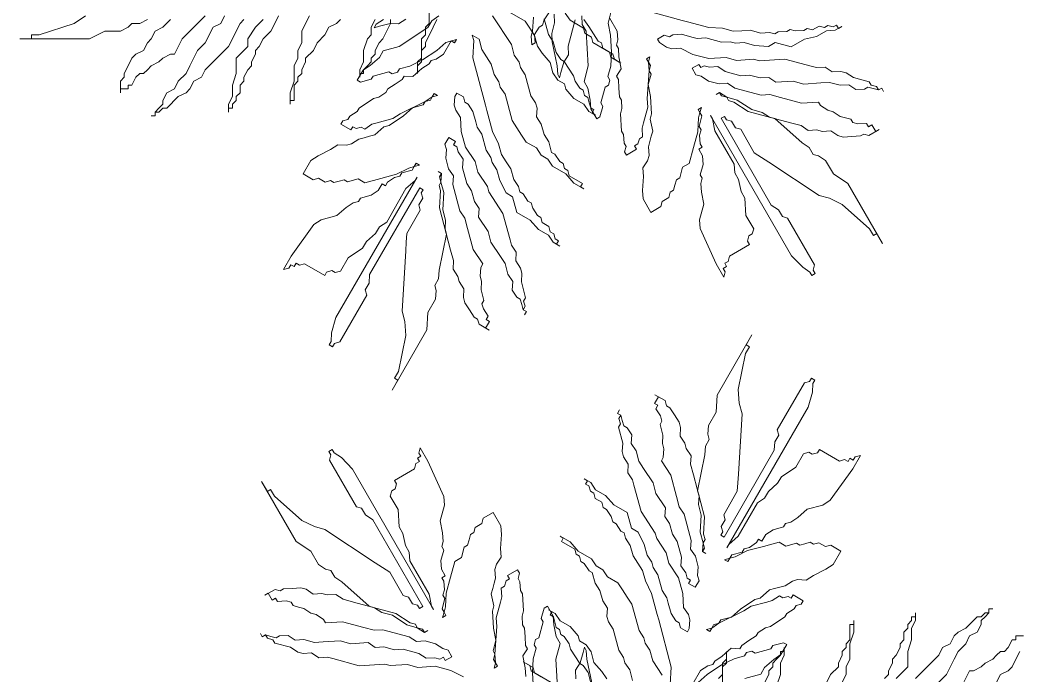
# Model space of a CAD drawing. Header units: millimetres. Extents: x -37049 to 129367, y 25385 to 90033.
# Drawn here: x 19538 to 20683, y 57576 to 58329 of the extents above; entities that cross this region are included whole.
import ezdxf

# ---------------------------------------------------------------- set-up
doc = ezdxf.new("R2010")
doc.units = ezdxf.units.MM
doc.header["$MEASUREMENT"] = 0
doc.layers.add('NCAY', color=3, linetype='Continuous', lineweight=13)

# ---------------------------------------------------------------- blocks, each defined once
blk = doc.blocks.new('A$C0E1A1863')
at = {"layer": 'NCAY', "color": 30}
for points in [[(478.9, 425.7), (474.5, 416.9), (465.6, 399.1), (465.6, 394.7), (461.2, 390.3), (461.2, 381.4), (456.7, 377), (456.7, 363.7), (456.7, 372.6), (461.2, 377), (461.2, 403.6), (465.6, 408), (465.6, 416.9), (470, 421.3), (470, 439)], [(425.7, 425.7), (425.7, 421.3), (416.8, 403.6), (412.4, 399.1), (408, 390.3), (408, 385.8), (403.5, 381.4), (403.5, 377), (399.1, 372.6), (394.7, 368.1), (394.7, 363.7), (390.2, 363.7), (390.2, 359.3), (390.2, 368.1), (394.7, 377), (394.7, 390.3), (399.1, 403.6), (403.5, 408), (403.5, 416.9), (408, 425.7)], [(368.1, 425.7), (363.6, 421.3), (354.7, 416.9), (350.3, 408), (341.4, 399.1), (337, 390.3), (328.1, 381.4), (328.1, 377), (323.7, 368.1), (323.7, 363.7), (319.3, 359.3), (319.3, 354.8), (314.8, 350.4), (314.8, 332.7), (310.4, 332.7), (310.4, 328.3), (310.4, 341.6), (314.8, 354.8), (314.8, 372.6), (319.3, 381.4), (319.3, 390.3), (323.7, 399.1), (323.7, 412.4), (328.1, 421.3), (332.6, 430.1)], [(297.1, 430.1), (292.7, 421.3), (288.2, 412.4), (279.4, 403.6), (274.9, 394.7), (270.5, 390.3), (270.5, 385.8), (266.1, 377), (266.1, 372.6), (261.6, 368.1), (257.2, 359.3), (257.2, 354.8), (252.8, 350.4), (252.8, 341.6), (248.3, 337.1), (248.3, 332.7), (243.9, 328.3), (243.9, 323.8), (239.5, 323.8), (239.5, 319.4), (239.5, 328.3), (243.9, 337.1), (243.9, 350.4), (248.3, 363.7), (248.3, 381.4), (261.6, 394.7), (261.6, 403.6), (270.5, 416.9), (279.4, 425.7)], [(257.2, 425.7), (252.8, 421.3), (239.5, 394.7), (217.3, 372.6), (212.8, 368.1), (208.4, 359.3), (199.5, 354.8), (195.1, 346), (190.7, 341.6), (181.8, 337.1), (168.5, 323.8), (164.1, 323.8), (159.6, 319.4), (155.2, 319.4), (155.2, 315), (150.8, 315), (155.2, 315), (155.2, 319.4), (159.6, 323.8), (164.1, 328.3), (164.1, 332.7), (168.5, 341.6), (177.4, 346), (181.8, 354.8), (190.7, 363.7), (195.1, 372.6), (204, 390.3), (212.8, 399.1), (221.7, 416.9), (230.6, 421.3), (235, 430.1)], [(212.8, 430.1), (204, 421.3), (186.2, 403.6), (177.4, 385.8), (172.9, 385.8), (164.1, 381.4), (159.6, 377), (150.8, 372.6), (146.3, 368.1), (141.9, 363.7), (137.5, 363.7), (133, 359.3), (128.6, 350.4), (124.2, 350.4), (124.2, 346), (115.3, 346), (115.3, 341.6), (115.3, 354.8), (119.7, 359.3), (119.7, 363.7), (124.2, 372.6), (128.6, 381.4), (133, 385.8), (141.9, 390.3), (146.3, 399.1), (150.8, 403.6), (155.2, 412.4), (164.1, 416.9), (172.9, 425.7)], [(146.3, 425.7), (137.5, 421.3), (128.6, 421.3), (124.2, 416.9), (115.3, 412.4), (97.6, 412.4), (79.8, 403.6), (0, 403.6), (13.3, 403.6), (13.3, 408), (22.2, 408), (62.1, 421.3), (75.4, 430.1)], [(647.6, 425.8), (653.1, 417.6), (664, 401), (667.8, 398.8), (669.4, 392.7), (677.1, 388.3), (678.7, 382.3), (690.2, 375.6), (682.6, 380), (680.9, 386.1), (657.9, 399.4), (656.3, 405.4), (648.6, 409.9), (647, 415.9), (631.7, 424.8), (626.2, 433.1)], [(602, 426.6), (606.9, 408.4), (612.3, 400.1), (615.6, 388), (621, 379.7), (624.8, 377.5), (635.8, 361), (637.4, 354.9), (642.8, 346.7), (646.7, 344.4), (648.3, 338.4), (652.1, 336.2), (653.7, 330.1), (655.4, 324.1), (659.2, 321.9), (657, 318), (660.8, 315.8), (653.1, 320.2), (647.7, 328.5), (636.2, 335.1), (626.9, 345.6), (625.3, 351.7), (617.6, 356.1), (612.1, 364.4), (608.9, 376.5), (599.6, 387), (594.2, 395.2), (590.9, 407.4), (585.5, 415.6), (580, 423.9), (557, 437.2)], [(542.7, 430.1), (564.5, 397), (567.7, 384.9), (573.2, 376.6), (574.8, 370.6), (580.3, 362.3), (586.7, 338.1), (592.2, 329.8), (593.8, 323.8), (593.2, 313.9), (598.7, 305.6), (601.9, 293.5), (607.4, 285.2), (610.6, 273.1), (614.4, 270.9), (619.9, 262.6), (623.7, 260.4), (625.3, 254.4), (629.2, 252.1), (630.8, 246.1), (646.1, 237.2), (643.9, 233.4), (647.7, 231.2), (636.2, 237.8), (627, 248.3), (611.6, 257.2), (606.2, 265.4), (598.5, 269.9), (593, 278.1), (581.5, 284.8), (576.1, 293), (570.6, 301.3), (565.2, 309.6), (557.1, 339.9), (551.6, 348.1), (550, 354.2), (544.5, 362.4), (541.3, 374.6), (530.4, 391.1), (527.2, 403.2), (519.5, 407.6), (521.1, 401.6), (519.9, 381.8), (534.5, 327.3), (536.1, 321.2), (542.6, 297), (549.6, 282.7), (552.9, 270.6), (558.3, 262.3), (563.8, 254), (567, 241.9), (572.5, 233.7), (574.1, 227.6), (577.9, 225.4), (583.4, 217.1), (587.2, 214.9), (588.8, 208.9), (594.3, 200.6), (598.1, 198.4), (599.7, 192.3), (607.4, 187.9), (609, 181.8), (612.9, 179.6), (614.5, 173.6), (618.3, 171.4), (616.1, 167.5), (619.9, 165.3), (612.3, 169.7), (606.8, 178), (595.3, 184.6), (586, 195.1), (570.7, 204), (565.8, 222.1), (558.2, 226.6), (551.1, 240.9), (547.8, 253), (542.4, 261.3), (540.8, 267.3), (535.3, 275.6), (530.5, 293.8), (525, 302), (523.4, 308.1), (520.2, 320.2), (514.7, 328.5), (510.9, 330.7), (509.2, 336.7), (501.6, 341.2), (499.4, 337.3), (498.8, 327.4), (500.4, 321.4), (505.8, 313.1), (506.8, 297.2), (511.7, 279), (522.6, 262.5), (525.8, 250.3), (536.8, 233.8), (538.4, 227.8), (554.7, 202.9), (562.8, 172.7), (564.4, 166.6), (569.9, 158.3), (569.3, 148.5), (574.8, 140.2), (576.4, 134.1), (575.8, 124.2), (580.6, 106.1), (578.4, 102.2), (580, 96.2), (577.8, 92.3), (581.7, 90.1), (579.4, 86.3), (581.7, 90.1), (577.8, 92.3), (576.2, 98.4), (574.6, 104.4), (570.7, 106.7), (565.3, 114.9), (565.9, 124.8), (560.4, 133.1), (557.2, 145.2), (551.7, 153.5), (540.8, 170), (537.6, 182.1), (526.7, 198.7), (527.3, 208.6), (521.8, 216.8), (518.6, 228.9), (513.1, 237.2), (508.3, 255.4), (508.9, 265.3), (503.4, 273.5), (501.8, 279.6), (498, 281.8), (500.2, 285.6), (492.5, 290.1), (488.1, 282.4), (489.7, 276.3), (489.1, 266.4), (492.3, 254.3), (497.8, 246.1), (497.2, 236.2), (505.3, 205.9), (510.7, 197.6), (514, 185.5), (520.5, 161.3), (531.4, 144.8), (529.2, 140.9), (528.6, 131), (530.2, 125), (529.6, 115.1), (531.2, 109), (532.8, 103), (530.6, 99.1), (532.2, 93.1), (537.7, 84.8), (535.4, 81), (539.3, 78.7), (534.8, 71.1), (538.7, 68.8), (527.2, 75.5), (525.6, 81.5), (521.7, 83.8), (516.3, 92), (510.8, 100.3), (509.2, 106.4), (509.8, 116.2), (504.3, 124.5), (502.7, 130.6), (497.3, 138.8), (497.9, 148.7), (494.6, 160.8), (481.7, 209.3), (482.9, 229.1), (481.3, 235.1), (483.5, 239), (484.1, 248.9), (480.2, 251.1), (484.1, 248.9), (481.9, 245), (483.5, 239), (486.7, 226.9), (485.5, 207.1), (488.8, 195), (488.2, 185.1), (489.8, 179), (481.3, 137.8), (480.7, 127.9), (476.3, 120.2), (477.9, 114.2), (477.3, 104.3), (468.4, 88.9), (467.2, 69.1), (427.3, 0), (434, 11.5), (430.2, 13.7), (434.6, 21.4), (443, 62.6), (442, 78.6), (438.8, 90.7), (443, 159.9), (443.6, 169.8), (444.2, 179.7), (459.7, 206.6), (458.1, 212.7), (462.5, 220.4), (460.9, 226.4), (463.1, 230.2), (459.3, 232.5), (401.6, 132.6), (401, 122.7), (396.6, 115), (398.2, 109), (367.2, 55.2), (361.1, 53.6), (358.9, 49.8), (355.1, 52), (357.3, 55.8), (357.9, 65.7), (362.9, 83.3), (456, 244.6), (453.8, 240.7), (443.3, 231.4), (421.2, 193), (412.9, 187.6), (408.4, 179.9), (398, 170.6), (393.5, 162.9), (377, 152), (368.1, 136.6), (362.1, 135), (358.2, 137.2), (352.2, 135.6), (350, 131.7), (326.9, 145), (320.9, 143.4), (317.1, 145.6), (314.8, 141.8), (311, 144), (308.8, 140.1), (302.7, 138.5), (311.6, 153.9), (337.6, 190.1), (345.9, 195.5), (364, 200.4), (374.5, 209.7), (382.8, 215.2), (388.8, 216.8), (391.1, 220.6), (403.2, 223.9), (411.4, 229.4), (415.9, 237), (419.7, 234.8), (421.9, 238.7), (430.2, 244.1), (436.3, 245.8), (438.5, 249.6), (450.6, 252.8), (452.8, 256.7), (458.8, 258.3), (455, 260.5), (452.8, 256.7), (446.7, 255.1), (432.4, 248), (414.3, 243.1), (396.1, 238.2), (388.4, 242.6), (376.3, 239.4), (372.5, 241.6), (366.4, 240), (360.4, 238.4), (356.5, 240.6), (350.5, 238.9), (342.8, 243.4), (336.8, 241.7), (325.3, 248.4), (334.1, 263.7), (342.4, 269.2), (356.7, 276.3), (365, 281.8), (374.9, 281.2), (380.9, 282.8), (389.2, 288.3), (395.3, 289.9), (401.3, 291.5), (407.4, 293.2), (417.9, 302.5), (423.9, 304.1), (440.4, 315), (450.9, 324.3), (463, 327.6), (465.3, 331.4), (471.3, 333), (473.5, 336.9), (479.6, 338.5), (475.7, 340.7), (473.5, 336.9), (465.3, 331.4), (436.6, 317.2), (428.3, 311.8), (410.2, 306.9), (404.1, 305.3), (395.9, 299.8), (392, 302), (386, 300.4), (382.1, 302.6), (379.9, 298.8), (368.4, 305.4), (370.6, 309.2), (376.7, 310.9), (378.9, 314.7), (387.2, 320.2), (389.4, 324), (405.9, 334.9), (412, 336.6), (420.2, 342), (422.5, 345.9), (430.7, 351.3), (439, 356.8), (441.2, 360.7), (451.1, 360.1), (461.6, 369.4), (469.9, 374.8), (472.1, 378.7), (478.1, 380.3), (486.4, 385.8), (495.3, 401.1), (499.1, 398.9), (501.3, 402.8), (489.2, 399.5), (478.7, 390.2), (462.2, 379.3), (447.9, 372.2), (435.8, 368.9), (433.5, 365.1), (427.5, 363.5), (423.7, 365.7), (405.5, 360.8), (403.3, 357), (391.2, 353.7), (387.3, 355.9), (394, 367.4), (402.3, 372.9), (412.8, 382.2), (417.2, 389.9), (435.3, 394.8), (468.4, 416.6), (472.9, 424.3), (481.1, 429.8)], [(443.2, 426.1), (434.9, 420.6), (425, 421.2), (412.9, 417.9), (406.9, 416.3), (409.1, 420.2), (417.4, 425.6)], [(706.2, 439.4), (760.6, 424.7), (766.7, 423.1), (790.9, 416.6), (806.8, 415.6), (818.9, 412.3), (828.8, 412.9), (838.7, 413.5), (850.8, 410.2), (860.7, 410.8), (866.8, 409.2), (870.6, 411.4), (880.5, 412), (884.3, 414.2), (890.4, 412.6), (900.3, 413.2), (904.1, 415.4), (910.2, 413.8), (917.8, 418.2), (923.9, 416.6), (927.7, 418.8), (933.8, 417.2), (937.6, 419.4), (939.8, 415.5), (943.7, 417.8), (936, 413.3), (926.1, 412.7), (914.6, 406.1), (900.9, 403.3), (885.5, 394.4), (867.4, 399.3), (859.7, 394.9), (843.7, 395.9), (831.6, 399.2), (821.8, 398.6), (815.7, 400.2), (805.8, 399.6), (787.7, 404.5), (777.8, 403.9), (771.7, 405.5), (759.6, 408.8), (749.7, 408.2), (745.9, 406), (739.8, 407.6), (732.2, 403.2), (734.4, 399.3), (742.6, 393.9), (748.7, 392.2), (758.6, 392.8), (772.9, 385.7), (791.1, 380.9), (810.8, 382), (823, 378.8), (842.7, 380), (848.8, 378.3), (878.4, 380.1), (908.7, 372), (914.8, 370.4), (924.7, 370.9), (932.9, 365.5), (942.8, 366.1), (948.9, 364.4), (957.1, 359), (975.3, 354.1), (977.5, 350.3), (983.6, 348.6), (985.8, 344.8), (989.6, 347), (991.8, 343.2), (989.6, 347), (985.8, 344.8), (979.7, 346.4), (973.7, 348), (969.8, 345.8), (960, 345.2), (951.7, 350.7), (941.8, 350.1), (929.7, 353.4), (919.8, 352.8), (900, 351.6), (887.9, 354.9), (868.1, 353.7), (859.9, 359.1), (850, 358.6), (837.9, 361.8), (828, 361.2), (809.8, 366.1), (801.6, 371.6), (791.7, 371), (785.6, 372.6), (781.8, 370.4), (779.6, 374.2), (771.9, 369.8), (776.3, 362.1), (782.4, 360.5), (790.6, 355), (802.8, 351.8), (812.6, 352.4), (820.9, 346.9), (851.2, 338.8), (861.1, 339.4), (873.2, 336.1), (897.4, 329.6), (917.2, 330.8), (919.4, 326.9), (927.6, 321.5), (933.7, 319.8), (942, 314.4), (948, 312.8), (954.1, 311.1), (956.3, 307.3), (962.3, 305.7), (972.2, 306.2), (974.5, 302.4), (978.3, 304.6), (982.7, 296.9), (986.6, 299.2), (975, 292.5), (969, 294.1), (965.2, 291.9), (955.3, 291.3), (945.4, 290.7), (939.3, 292.4), (931.1, 297.8), (921.2, 297.2), (915.1, 298.9), (905.2, 298.3), (897, 303.8), (884.9, 307), (836.4, 320), (819.9, 330.9), (813.8, 332.6), (811.6, 336.4), (803.4, 341.9), (799.5, 339.7), (803.4, 341.9), (805.6, 338), (811.6, 336.4), (823.7, 333.2), (840.3, 322.2), (852.4, 319), (860.6, 313.5), (866.7, 311.9), (898.2, 284), (906.4, 278.5), (910.9, 270.8), (916.9, 269.2), (925.2, 263.7), (934.1, 248.4), (950.6, 237.4), (990.5, 168.3), (983.9, 179.8), (980, 177.6), (975.6, 185.3), (944.1, 213.2), (929.8, 220.3), (917.7, 223.6), (859.8, 261.8), (851.5, 267.3), (843.3, 272.7), (827.7, 299.6), (821.7, 301.3), (817.3, 308.9), (811.2, 310.6), (809, 314.4), (805.1, 312.2), (862.8, 212.3), (871.1, 206.9), (875.5, 199.2), (881.6, 197.6), (912.6, 143.8), (911, 137.7), (913.2, 133.9), (909.4, 131.7), (907.1, 135.5), (898.9, 141), (886.2, 154.1), (793, 315.4), (795.3, 311.6), (798.1, 297.9), (820.2, 259.5), (820.8, 249.6), (825.3, 241.9), (828.1, 228.1), (832.5, 220.5), (833.7, 200.7), (842.6, 185.3), (841, 179.3), (837.1, 177), (835.5, 171), (837.7, 167.2), (814.7, 153.9), (813.1, 147.8), (809.3, 145.6), (811.5, 141.8), (807.7, 139.5), (809.9, 135.7), (808.3, 129.6), (799.4, 145), (781, 185.6), (780.4, 195.5), (785.3, 213.7), (782.5, 227.4), (781.9, 237.3), (783.5, 243.4), (781.3, 247.2), (784.5, 259.3), (783.9, 269.2), (779.5, 276.9), (783.3, 279.1), (781.1, 283), (780.5, 292.8), (782.1, 298.9), (779.9, 302.7), (783.2, 314.9), (780.9, 318.7), (782.6, 324.7), (778.7, 322.5), (780.9, 318.7), (779.3, 312.6), (778.3, 296.7), (773.4, 278.5), (768.6, 260.4), (760.9, 255.9), (757.7, 243.8), (753.8, 241.6), (752.2, 235.5), (750.6, 229.5), (746.8, 227.3), (745.2, 221.2), (737.5, 216.8), (735.9, 210.7), (724.4, 204.1), (715.5, 219.5), (714.9, 229.4), (715.9, 245.3), (715.3, 255.2), (720.8, 263.5), (722.4, 269.5), (721.8, 279.4), (723.4, 285.5), (725, 291.5), (726.6, 297.6), (723.8, 311.3), (725.4, 317.4), (724.2, 337.2), (721.4, 350.9), (724.7, 363), (722.4, 366.8), (724.1, 372.9), (721.8, 376.7), (723.5, 382.8), (719.6, 380.6), (721.8, 376.7), (722.4, 366.8), (720.4, 334.9), (721, 325.1), (716.2, 306.9), (714.5, 300.8), (715.1, 290.9), (711.3, 288.7), (709.7, 282.7), (705.8, 280.5), (708.1, 276.6), (696.6, 270), (694.3, 273.8), (696, 279.9), (693.7, 283.7), (693.1, 293.6), (690.9, 297.4), (689.7, 317.2), (691.3, 323.3), (690.7, 333.2), (688.5, 337), (687.9, 346.9), (687.3, 356.8), (685.1, 360.7), (690.6, 368.9), (687.7, 382.7), (687.2, 392.6), (684.9, 396.4), (686.6, 402.4), (686, 412.3), (677.1, 427.7)], [(678.7, 433.8), (675.5, 421.6), (678.3, 407.9), (679.5, 388.1), (678.5, 372.2), (675.2, 360.1), (677.4, 356.2), (675.8, 350.2), (672, 348), (667.1, 329.8), (669.3, 325.9), (666.1, 313.8), (662.3, 311.6), (655.6, 323.1), (655, 333), (652.2, 346.8), (647.8, 354.5), (652.6, 372.6), (650.2, 412.2), (645.8, 419.9), (645.2, 429.8)], [(637.5, 425.3), (629.4, 395.1), (630, 385.2), (624.6, 376.9), (621.3, 364.8), (619.7, 358.7), (617.5, 362.6), (616.9, 372.5), (611.3, 400), (610.7, 409.8), (613.9, 422), (613.3, 431.9)], [(607.3, 433.5), (601.8, 425.2), (600.2, 419.2), (596.4, 416.9), (590.9, 408.7), (591.5, 398.8), (587.7, 396.6), (587.1, 406.5), (588.7, 412.5), (589.7, 428.5)]]:
    blk.add_lwpolyline(points, dxfattribs=at)
blk = doc.blocks.new('A$C7A0544CC')
at = {"layer": 'NCAY', "color": 7}
for points in [[(456.9, 751), (449.2, 755.4), (447.6, 761.5), (436.1, 768.1), (443.8, 763.7), (445.4, 757.6), (468.4, 744.3)], [(514, 743.6), (510.8, 755.7), (505.3, 764), (501.5, 766.2), (490.6, 782.7), (489, 788.8), (483.5, 797.1), (479.7, 799.3), (478, 805.3), (474.2, 807.6), (472.6, 813.6), (471, 819.7), (467.1, 821.9), (469.4, 825.7), (465.5, 827.9), (473.2, 823.5), (478.6, 815.2), (490.2, 808.6), (499.4, 798.1), (501.1, 792.1), (508.7, 787.6), (514.2, 779.4), (517.4, 767.2), (526.7, 756.8), (532.2, 748.5)], [(561.8, 746.7), (558.6, 758.8), (553.1, 767.1), (551.5, 773.2), (546.1, 781.4), (539.6, 805.7), (534.1, 813.9), (532.5, 820), (533.1, 829.9), (527.7, 838.1), (524.4, 850.2), (519, 858.5), (515.7, 870.6), (511.9, 872.8), (506.5, 881.1), (502.6, 883.3), (501, 889.4), (497.2, 891.6), (495.5, 897.7), (480.2, 906.5), (482.4, 910.3), (478.6, 912.6), (490.1, 905.9), (499.4, 895.4), (514.7, 886.6), (520.2, 878.3), (527.8, 873.9), (533.3, 865.6), (544.8, 859), (550.3, 850.7), (555.7, 842.4), (561.2, 834.2), (569.3, 803.9), (574.7, 795.6), (576.3, 789.6), (581.8, 781.3), (585, 769.2), (595.9, 752.6)], [(605.2, 742.2), (606.4, 761.9), (591.9, 816.4), (590.2, 822.5), (583.8, 846.7), (576.7, 861), (573.5, 873.1), (568, 881.4), (562.5, 889.7), (559.3, 901.8), (553.9, 910.1), (552.2, 916.1), (548.4, 918.3), (542.9, 926.6), (539.1, 928.8), (537.5, 934.9), (532, 943.1), (528.2, 945.4), (526.6, 951.4), (518.9, 955.8), (517.3, 961.9), (513.5, 964.1), (511.8, 970.2), (508, 972.4), (510.2, 976.2), (506.4, 978.4), (514.1, 974), (519.5, 965.7), (531, 959.1), (540.3, 948.6), (555.7, 939.8), (560.5, 921.6), (568.2, 917.2), (575.3, 902.8), (578.5, 890.7), (583.9, 882.5), (585.6, 876.4), (591, 868.1), (595.9, 850), (601.3, 841.7), (602.9, 835.6), (606.2, 823.5), (611.6, 815.3), (615.5, 813), (617.1, 807), (624.8, 802.6), (627, 806.4), (627.6, 816.3), (626, 822.4), (620.5, 830.6), (619.5, 846.6), (614.6, 864.7), (603.7, 881.3), (600.5, 893.4), (589.6, 909.9), (588, 916), (571.6, 940.8), (563.5, 971.1), (561.9, 977.1), (556.4, 985.4), (557, 995.3), (551.6, 1003.6), (550, 1009.6), (550.6, 1019.5), (545.7, 1037.7), (547.9, 1041.5), (546.3, 1047.6), (548.5, 1051.4), (544.7, 1053.6), (546.9, 1057.5), (544.7, 1053.6), (548.5, 1051.4), (550.1, 1045.3), (551.7, 1039.3), (555.6, 1037.1), (561, 1028.8), (560.4, 1018.9), (565.9, 1010.6), (569.1, 998.5), (574.6, 990.3), (585.5, 973.7), (588.7, 961.6), (599.6, 945.1), (599, 935.2), (604.5, 926.9), (607.7, 914.8), (613.2, 906.5), (618, 888.4), (617.4, 878.5), (622.9, 870.2), (624.5, 864.2), (628.4, 861.9), (626.1, 858.1), (633.8, 853.7), (638.2, 861.3), (636.6, 867.4), (637.2, 877.3), (634, 889.4), (628.5, 897.7), (629.1, 907.6), (621, 937.8), (615.6, 946.1), (612.3, 958.2), (605.9, 982.4), (595, 999), (597.2, 1002.8), (597.8, 1012.7), (596.2, 1018.8), (596.8, 1028.7), (595.1, 1034.7), (593.5, 1040.8), (595.7, 1044.6), (594.1, 1050.7), (588.7, 1058.9), (590.9, 1062.8), (587, 1065), (591.5, 1072.7), (587.6, 1074.9), (599.2, 1068.2), (600.8, 1062.2), (604.6, 1060), (610.1, 1051.7), (615.5, 1043.4), (617.1, 1037.4), (616.5, 1027.5), (622, 1019.2), (623.6, 1013.2), (629.1, 1004.9), (628.5, 995), (631.7, 982.9), (644.6, 934.5), (643.5, 914.7), (645.1, 908.6), (642.9, 904.8), (642.3, 894.9), (646.1, 892.7), (642.3, 894.9), (644.5, 898.7), (642.9, 904.8), (639.6, 916.9), (640.8, 936.7), (637.6, 948.8), (638.2, 958.7), (636.6, 964.7), (645, 1005.9), (645.6, 1015.8), (650, 1023.5), (648.4, 1029.6), (649, 1039.5), (657.9, 1054.8), (659.1, 1074.6), (699, 1143.7), (692.3, 1132.2), (696.2, 1130), (691.7, 1122.3), (683.3, 1081.1), (684.3, 1065.2), (687.6, 1053.1), (683.4, 983.8), (682.8, 973.9), (682.2, 964), (666.6, 937.1), (668.3, 931.1), (663.8, 923.4), (665.4, 917.3), (663.2, 913.5), (667.1, 911.3), (724.7, 1011.1), (725.3, 1021), (729.7, 1028.7), (728.1, 1034.7), (759.2, 1088.5), (765.2, 1090.1), (767.4, 1094), (771.3, 1091.8), (769.1, 1087.9), (768.5, 1078), (763.4, 1060.5), (670.3, 899.2), (672.5, 903), (683, 912.3), (705.2, 950.7), (713.4, 956.2), (717.9, 963.9), (728.4, 973.2), (732.8, 980.8), (749.3, 991.8), (758.2, 1007.1), (764.3, 1008.8), (768.1, 1006.5), (774.2, 1008.2), (776.4, 1012), (799.4, 998.7), (805.4, 1000.4), (809.3, 998.1), (811.5, 1002), (815.3, 999.8), (817.5, 1003.6), (823.6, 1005.2), (814.7, 989.9), (788.7, 953.7), (780.4, 948.2), (762.3, 943.3), (751.8, 934), (743.5, 928.6), (737.5, 926.9), (735.3, 923.1), (723.2, 919.8), (714.9, 914.4), (710.5, 906.7), (706.6, 908.9), (704.4, 905.1), (696.1, 899.6), (690.1, 898), (687.9, 894.1), (675.8, 890.9), (673.5, 887.1), (667.5, 885.4), (671.3, 883.2), (673.5, 887.1), (679.6, 888.7), (693.9, 895.8), (712.1, 900.6), (730.2, 905.5), (737.9, 901.1), (750, 904.3), (753.8, 902.1), (759.9, 903.8), (765.9, 905.4), (769.8, 903.2), (775.8, 904.8), (783.5, 900.4), (789.6, 902), (801.1, 895.3), (792.2, 880), (783.9, 874.5), (769.6, 867.4), (761.3, 862), (751.4, 862.6), (745.4, 860.9), (737.1, 855.5), (731.1, 853.8), (725, 852.2), (719, 850.6), (708.5, 841.3), (702.4, 839.7), (685.9, 828.7), (675.4, 819.4), (663.3, 816.2), (661.1, 812.3), (655, 810.7), (652.8, 806.9), (646.8, 805.2), (650.6, 803), (652.8, 806.9), (661.1, 812.3), (689.7, 826.5), (698, 832), (716.2, 836.8), (722.2, 838.5), (730.5, 843.9), (734.3, 841.7), (740.4, 843.3), (744.2, 841.1), (746.4, 845), (757.9, 838.3), (755.7, 834.5), (749.7, 832.9), (747.4, 829), (739.2, 823.6), (736.9, 819.7), (720.4, 808.8), (714.4, 807.2), (706.1, 801.7), (703.9, 797.9), (695.6, 792.4), (687.3, 786.9), (685.1, 783.1), (675.2, 783.7), (664.7, 774.4), (656.5, 768.9), (654.2, 765.1), (648.2, 763.4), (639.9, 758), (631.1, 742.6)], [(637.1, 744.2), (647.6, 753.5), (664.1, 764.5), (678.5, 771.6), (690.6, 774.8), (692.8, 778.7), (698.8, 780.3), (702.7, 778.1), (720.8, 782.9), (723, 786.8), (735.2, 790), (739, 787.8), (732.3, 776.3), (724.1, 770.8), (713.6, 761.5), (709.1, 753.8), (691, 749)], [(367.7, 750.9), (353.4, 758), (335.3, 762.9), (315.5, 761.7), (303.4, 764.9), (283.6, 763.8), (277.5, 765.4), (247.9, 763.6), (217.6, 771.8), (211.6, 773.4), (201.7, 772.8), (193.4, 778.3), (183.5, 777.7), (177.5, 779.3), (169.2, 784.8), (151, 789.6), (148.8, 793.5), (142.8, 795.1), (140.5, 798.9), (136.7, 796.7), (134.5, 800.6), (136.7, 796.7), (140.5, 798.9), (146.6, 797.3), (152.7, 795.7), (156.5, 797.9), (166.4, 798.5), (174.6, 793), (184.5, 793.6), (196.6, 790.4), (206.5, 791), (226.3, 792.1), (238.4, 788.9), (258.2, 790.1), (266.5, 784.6), (276.4, 785.2), (288.5, 781.9), (298.3, 782.5), (316.5, 777.6), (324.8, 772.2), (334.7, 772.8), (340.7, 771.1), (344.6, 773.4), (346.8, 769.5), (354.4, 773.9), (350, 781.6), (344, 783.2), (335.7, 788.7), (323.6, 792), (313.7, 791.4), (305.4, 796.8), (275.2, 805), (265.3, 804.4), (253.2, 807.6), (228.9, 814.1), (209.2, 813), (207, 816.8), (198.7, 822.3), (192.6, 823.9), (184.4, 829.4), (178.3, 831), (172.3, 832.6), (170, 836.5), (164, 838.1), (154.1, 837.5), (151.9, 841.3), (148, 839.1), (143.6, 846.8), (139.8, 844.6), (151.3, 851.2), (157.3, 849.6), (161.2, 851.8), (171.1, 852.4), (180.9, 853), (187, 851.4), (195.3, 845.9), (205.2, 846.5), (211.2, 844.9), (221.1, 845.5), (229.4, 840), (241.5, 836.7), (289.9, 823.7), (306.4, 812.8), (312.5, 811.2), (314.7, 807.3), (323, 801.9), (326.8, 804.1), (323, 801.9), (320.8, 805.7), (314.7, 807.3), (302.6, 810.6), (286.1, 821.5), (274, 824.8), (265.7, 830.2), (259.6, 831.9), (228.2, 859.8), (219.9, 865.2), (215.5, 872.9), (209.4, 874.5), (201.1, 880), (192.3, 895.4), (175.7, 906.3), (135.8, 975.4), (142.5, 963.9), (146.3, 966.1), (150.7, 958.4), (182.2, 930.5), (196.5, 923.4), (208.6, 920.2), (266.5, 881.9), (274.8, 876.5), (283.1, 871), (298.6, 844.1), (304.6, 842.5), (309.1, 834.8), (315.1, 833.2), (317.3, 829.3), (321.2, 831.5), (263.5, 931.4), (255.3, 936.9), (250.8, 944.5), (244.8, 946.2), (213.7, 999.9), (215.4, 1006), (213.1, 1009.8), (217, 1012), (219.2, 1008.2), (227.5, 1002.7), (240.2, 989.6), (333.3, 828.3), (331.1, 832.1), (328.3, 845.9), (306.1, 884.3), (305.5, 894.2), (301.1, 901.9), (298.2, 915.6), (293.8, 923.3), (292.6, 943.1), (283.7, 958.4), (285.4, 964.5), (289.2, 966.7), (290.8, 972.7), (288.6, 976.6), (311.6, 989.9), (313.2, 995.9), (317.1, 998.1), (314.8, 1002), (318.7, 1004.2), (316.5, 1008), (318.1, 1014.1), (326.9, 998.7), (345.3, 958.1), (345.9, 948.2), (341, 930.1), (343.8, 916.3), (344.4, 906.4), (342.8, 900.4), (345, 896.5), (341.8, 884.4), (342.4, 874.5), (346.8, 866.8), (343, 864.6), (345.2, 860.8), (345.8, 850.9), (344.2, 844.8), (346.4, 841), (343.2, 828.9), (345.4, 825), (343.8, 819), (347.6, 821.2), (345.4, 825), (347, 831.1), (348, 847), (352.9, 865.2), (357.7, 883.4), (365.4, 887.8), (368.7, 899.9), (372.5, 902.1), (374.1, 908.2), (375.7, 914.2), (379.6, 916.5), (381.2, 922.5), (388.8, 926.9), (390.5, 933), (402, 939.6), (410.8, 924.3), (411.4, 914.4), (410.4, 898.4), (411, 888.5), (405.6, 880.3), (403.9, 874.2), (404.5, 864.3), (402.9, 858.3), (401.3, 852.2), (399.7, 846.2), (402.5, 832.4), (400.9, 826.4), (402.1, 806.6), (404.9, 792.8), (401.7, 780.7), (403.9, 776.9), (402.3, 770.8), (404.5, 767), (402.9, 760.9), (406.7, 763.2), (404.5, 767), (403.9, 776.9), (405.9, 808.8), (405.3, 818.7), (410.2, 836.8), (411.8, 842.9), (411.2, 852.8), (415, 855), (416.7, 861.1), (420.5, 863.3), (418.3, 867.1), (429.8, 873.8), (432, 869.9), (430.4, 863.9), (432.6, 860), (433.2, 850.1), (435.4, 846.3), (436.6, 826.5), (435, 820.4), (435.6, 810.6), (437.8, 806.7), (438.4, 796.8), (439, 786.9), (441.2, 783.1), (435.8, 774.8), (438.6, 761.1), (439.2, 751.2)], [(448, 735.8), (446.9, 755.6), (447.9, 771.6), (451.1, 783.7), (448.9, 787.5), (450.5, 793.6), (454.3, 795.8), (459.2, 813.9), (457, 817.8), (460.2, 829.9), (464.1, 832.1), (470.7, 820.6), (471.3, 810.7), (474.1, 797), (478.6, 789.3), (473.7, 771.1), (476.1, 731.5)], [(496.9, 748.7), (496.3, 758.6), (501.7, 766.8), (505, 778.9), (506.6, 785), (508.8, 781.1), (509.4, 771.3), (515.1, 743.8)], [(660.7, 749), (665.2, 753.5), (665.2, 762.3), (669.6, 766.7), (669.6, 780), (669.6, 771.2), (665.2, 766.7), (665.2, 740.2)], [(713.9, 744.6), (718.4, 753.5), (718.4, 757.9), (722.8, 762.3), (722.8, 766.7), (727.2, 771.2), (731.7, 775.6), (731.7, 780), (736.1, 780), (736.1, 784.5), (736.1, 775.6), (731.7, 766.7), (731.7, 753.5), (727.2, 740.2)], [(784.9, 744.6), (789.3, 753.5), (798.2, 762.3), (798.2, 766.7), (802.6, 775.6), (802.6, 780), (807.1, 784.5), (807.1, 788.9), (811.5, 793.3), (811.5, 811), (815.9, 811), (815.9, 815.5), (815.9, 802.2), (811.5, 788.9), (811.5, 771.2), (807.1, 762.3), (807.1, 753.5), (802.6, 744.6)], [(851.4, 749), (855.8, 753.5), (855.8, 757.9), (860.3, 766.7), (860.3, 771.2), (864.7, 775.6), (869.1, 784.5), (869.1, 788.9), (873.6, 793.3), (873.6, 802.2), (878, 806.6), (878, 811), (882.4, 815.5), (882.4, 819.9), (886.9, 819.9), (886.9, 824.3), (886.9, 815.5), (882.4, 806.6), (882.4, 793.3), (878, 780), (878, 762.3), (864.7, 749)], [(886.9, 749), (909, 771.2), (913.5, 775.6), (917.9, 784.5), (926.8, 788.9), (931.2, 797.8), (935.7, 802.2), (944.5, 806.6), (957.8, 819.9), (962.3, 819.9), (966.7, 824.3), (971.1, 824.3), (971.1, 828.8), (975.6, 828.8), (971.1, 828.8), (971.1, 824.3), (966.7, 819.9), (962.3, 815.5), (962.3, 811), (957.8, 802.2), (949, 797.8), (944.5, 788.9), (935.7, 780), (931.2, 771.2), (922.3, 753.5), (913.5, 744.6)], [(940.1, 740.2), (949, 757.9), (953.4, 757.9), (962.3, 762.3), (966.7, 766.7), (975.6, 771.2), (980, 775.6), (984.4, 780), (988.9, 780), (993.3, 784.5), (997.7, 793.3), (1002.2, 793.3), (1002.2, 797.8), (1011, 797.8)], [(1006.6, 780), (1002.2, 771.2), (997.7, 762.3), (993.3, 757.9), (984.4, 753.5), (980, 744.6)]]:
    blk.add_lwpolyline(points, dxfattribs=at)

msp = doc.modelspace()

# ---------------------------------------------------------------- block references
at = {"layer": 'NCAY', "ltscale": 30}
for name, p in [('A$C0E1A1863', (19537.8, 57903.4)), ('A$C7A0544CC', (19679.4, 56823))]:
    msp.add_blockref(name, p, dxfattribs=at)

doc.saveas('drawing.dxf')
